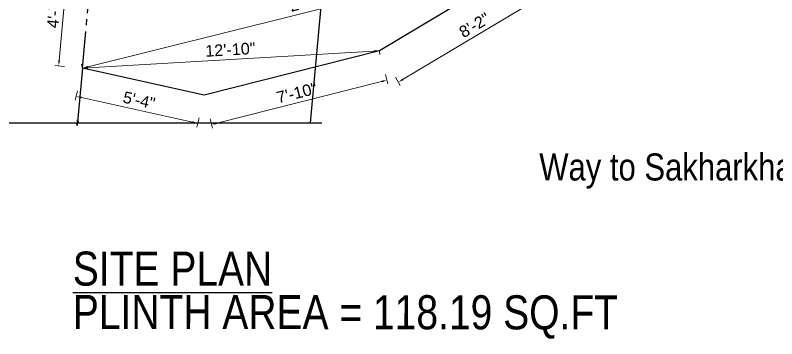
# Model space of a CAD drawing. Header units: inches. Extents: x 367408 to 422529, y -59171 to -41521.
# Drawn here: x 380750.7 to 381144.5, y -56388.3 to -56221 of the extents above; entities that cross this region are included whole.
import ezdxf

# ---------------------------------------------------------------- set-up
doc = ezdxf.new("R2010")
doc.units = ezdxf.units.IN
doc.header["$LTSCALE"] = 2
doc.header["$MEASUREMENT"] = 0
doc.header["$PDMODE"] = 34
doc.linetypes.add('CENTER2', pattern=[28.575, 19.05, -3.175, 3.175, -3.175])
doc.layers.get('0').update_dxf_attribs({"linetype": 'CONTINUOUS'})
doc.layers.get('DEFPOINTS').update_dxf_attribs({"color": 141, "linetype": 'CONTINUOUS'})
doc.layers.add('plan wall', color=7, linetype='CONTINUOUS')
doc.layers.add('steps', color=253, linetype='CONTINUOUS', lineweight=20)
doc.layers.add('WALL - A', color=1, linetype='CONTINUOUS', lineweight=40)
doc.styles.add('Lettring Text', font='arial.ttf')
doc.styles.get("Standard").update_dxf_attribs({"font": 'ARIALN.TTF'})
doc.dimstyles.new('Copy of Standard', dxfattribs={"dimtxt": 6, "dimasz": 2.875, "dimexe": 2, "dimexo": 4, "dimgap": 2, "dimtad": 1, "dimdec": 0, "dimrnd": 1, "dimzin": 0, "dimdsep": 46, "dimlunit": 4, "dimtxsty": 'Lettring Text', "dimcen": 0.1, "dimclrd": 7, "dimclre": 7, "dimclrt": 7, "dimazin": 0, "dimtfac": 0.645, "dimtdec": 0, "dimtmove": 1, "dimatfit": 0, "dimfxl": 3, "dimfxlon": 1, "dimtfillclr": 256, "dimtolj": 1, "dimtzin": 0, "dimlwd": -1, "dimlwe": -1, "dimarcsym": 2})

# ---------------------------------------------------------------- blocks, each defined once
blk = doc.blocks.new('*D781')
at = {"layer": 'DEFPOINTS', "color": 0, "ltscale": 0.5, "transparency": 16777216}
for p in [(381023.05, -56189.2), (380939.08, -56239.38), (380948.79, -56255.64)]:
    blk.add_point(p, dxfattribs=at)
at = {"layer": 'steps', "color": 7, "ltscale": 0.5, "transparency": 16777216}
for p, q in [((381031.23, -56202.88), (381033.8, -56207.18)), ((381030.3, -56206.93), (380951.26, -56254.17)), ((380947.26, -56253.07), (380949.82, -56257.36))]:
    blk.add_line(p, q, dxfattribs=at)
for points in [[(381030.06, -56206.52), (381030.55, -56207.34), (381032.77, -56205.46)], [(380951.02, -56253.75), (380951.51, -56254.58), (380948.79, -56255.64)]]:
    blk.add_solid(points, dxfattribs=at)
at = {"layer": 'steps', "color": 7, "ltscale": 0.5, "transparency": 16777216, "insert": (380988.19, -56226.2), "char_height": 6, "attachment_point": 5, "rotation": 30.8617, "style": 'Lettring Text'}
blk.add_mtext('\\A1;8\'-2"', dxfattribs=at)
blk = doc.blocks.new('*D782')
at = {"layer": 'DEFPOINTS', "color": 0, "ltscale": 0.5, "transparency": 16777216}
for p in [(380939.08, -56239.38), (380848.35, -56262.31), (380852.2, -56277.55)]:
    blk.add_point(p, dxfattribs=at)
at = {"layer": 'steps', "color": 7, "ltscale": 0.5, "transparency": 16777216}
for p, q in [((380940.14, -56255.33), (380854.99, -56276.85)), ((380942.2, -56251.71), (380943.42, -56256.56)), ((380851.46, -56274.64), (380852.69, -56279.49))]:
    blk.add_line(p, q, dxfattribs=at)
for points in [[(380940.03, -56254.86), (380940.26, -56255.79), (380942.93, -56254.62)], [(380854.87, -56276.38), (380855.1, -56277.31), (380852.2, -56277.55)]]:
    blk.add_solid(points, dxfattribs=at)
at = {"layer": 'steps', "color": 7, "ltscale": 0.5, "transparency": 16777216, "insert": (380896.32, -56261.18), "char_height": 6, "attachment_point": 5, "rotation": 14.1833, "style": 'Lettring Text'}
blk.add_mtext('\\A1;7\'-10"', dxfattribs=at)
blk = doc.blocks.new('*D783')
at = {"layer": 'DEFPOINTS', "color": 0, "ltscale": 0.5, "transparency": 16777216}
for p in [(380785.41, -56248.37), (380782.17, -56263.01), (380848.35, -56262.31)]:
    blk.add_point(p, dxfattribs=at)
at = {"layer": 'steps', "color": 7, "ltscale": 0.5, "transparency": 16777216}
for p, q in [((380782.81, -56260.08), (380781.73, -56264.96)), ((380842.3, -56276.33), (380784.97, -56263.63)), ((380845.75, -56274.03), (380844.67, -56278.91))]:
    blk.add_line(p, q, dxfattribs=at)
for points in [[(380785.08, -56263.16), (380784.87, -56264.1), (380782.17, -56263.01)], [(380842.4, -56275.86), (380842.19, -56276.8), (380845.1, -56276.95)]]:
    blk.add_solid(points, dxfattribs=at)
at = {"layer": 'steps', "color": 7, "ltscale": 0.5, "transparency": 16777216, "insert": (380814.73, -56265.05), "char_height": 6, "attachment_point": 5, "rotation": 347.5067, "style": 'Lettring Text'}
blk.add_mtext('\\A1;5\'-4"', dxfattribs=at)
blk = doc.blocks.new('*D784')
at = {"layer": 'DEFPOINTS', "color": 0, "ltscale": 0.5, "transparency": 16777216}
for p in [(380778.21, -56192.43), (380790.48, -56193.57), (380785.41, -56248.37)]:
    blk.add_point(p, dxfattribs=at)
at = {"layer": 'steps', "color": 7, "ltscale": 0.5, "transparency": 16777216}
for p, q in [((380781.2, -56192.71), (380776.22, -56192.25)), ((380773.41, -56244.37), (380777.94, -56195.3)), ((380776.13, -56247.51), (380771.15, -56247.05))]:
    blk.add_line(p, q, dxfattribs=at)
for points in [[(380777.47, -56195.25), (380778.42, -56195.34), (380778.21, -56192.43)], [(380772.93, -56244.32), (380773.88, -56244.41), (380773.14, -56247.23)]]:
    blk.add_solid(points, dxfattribs=at)
at = {"layer": 'steps', "color": 7, "ltscale": 0.5, "transparency": 16777216, "insert": (380770.7, -56219.37), "char_height": 6, "attachment_point": 5, "rotation": 84.718, "style": 'Lettring Text'}
blk.add_mtext('\\A1;4\'-7"', dxfattribs=at)
blk = doc.blocks.new('*D804')
at = {"layer": 'DEFPOINTS', "color": 0, "ltscale": 0.5, "transparency": 16777216}
for p in [(381023.05, -56189.2), (381023.05, -56189.2), (380785.41, -56248.37)]:
    blk.add_point(p, dxfattribs=at)
at = {"layer": 'steps', "color": 7, "ltscale": 0.5, "transparency": 16777216}
for p, q in [((381023.05, -56189.2), (381022.57, -56187.26)), ((380788.2, -56247.67), (381020.26, -56189.89)), ((380785.41, -56248.37), (380784.93, -56246.42))]:
    blk.add_line(p, q, dxfattribs=at)
for points in [[(381020.15, -56189.43), (381020.38, -56190.36), (381023.05, -56189.2)], [(380788.08, -56247.21), (380788.32, -56248.14), (380785.41, -56248.37)]]:
    blk.add_solid(points, dxfattribs=at)
at = {"layer": 'steps', "color": 7, "ltscale": 0.5, "transparency": 16777216, "insert": (380903.01, -56213.87), "char_height": 6, "attachment_point": 5, "rotation": 13.9809, "style": 'Lettring Text'}
blk.add_mtext('\\A1;20\'-5"', dxfattribs=at)
blk = doc.blocks.new('*D805')
at = {"layer": 'DEFPOINTS', "color": 0, "ltscale": 0.5, "transparency": 16777216}
for p in [(380939.08, -56239.38), (380785.41, -56248.37), (380785.41, -56248.37)]:
    blk.add_point(p, dxfattribs=at)
at = {"layer": 'steps', "color": 7, "ltscale": 0.5, "transparency": 16777216}
for p, q in [((380936.21, -56239.55), (380788.28, -56248.2)), ((380939.08, -56239.38), (380939.19, -56241.38)), ((380785.41, -56248.37), (380785.53, -56250.36))]:
    blk.add_line(p, q, dxfattribs=at)
for points in [[(380936.18, -56239.07), (380936.24, -56240.03), (380939.08, -56239.38)], [(380788.25, -56247.72), (380788.31, -56248.68), (380785.41, -56248.37)]]:
    blk.add_solid(points, dxfattribs=at)
at = {"layer": 'steps', "color": 7, "ltscale": 0.5, "transparency": 16777216, "insert": (380861.95, -56238.82), "char_height": 6, "attachment_point": 5, "rotation": 3.3463, "style": 'Lettring Text'}
blk.add_mtext('\\A1;12\'-10"', dxfattribs=at)

msp = doc.modelspace()

# ---------------------------------------------------------------- linework, layer by layer
at = {"ltscale": 0.5}
for p, q in [((381023.05, -56189.2), (380939.08, -56239.38)), ((380939.08, -56239.38), (380848.35, -56262.31)), ((380785.41, -56248.37), (380782.67, -56278.04)), ((380848.35, -56262.31), (380785.41, -56248.37))]:
    msp.add_line(p, q, dxfattribs=at)
msp.add_lwpolyline([(380903.31, -56276.61), (380911.15, -56191.84), (380906.37, -56152.46), (380913.47, -56093.64), (380896.33, -56059.31), (380906.25, -56005.75), (380912.73, -55910.75), (380883.18, -55820.04)], dxfattribs=at)
at = {"linetype": 'Continuous', "ltscale": 0.5}
msp.add_lwpolyline([(380656.29, -56276.61), (380782.2, -56276.61), (380782.67, -56278.06), (380782.92, -56275.17), (380783.45, -56276.61), (380909.31, -56276.61)], dxfattribs=at)
at = {"layer": 'WALL - A', "linetype": 'CENTER2', "lineweight": -3, "ltscale": 0.5}
msp.add_line((380785.41, -56248.37), (380790.48, -56193.57), dxfattribs=at)

# ---------------------------------------------------------------- texts
at = {"color": 7, "linetype": 'ByBlock', "lineweight": 5, "insert": (381145.62, -56301.6), "char_height": 14, "width": 235.547, "attachment_point": 5}
msp.add_mtext('Way to Sakharkhande patali sadak', dxfattribs=at)
at = {"layer": 'plan wall', "ltscale": 3, "char_height": 17.6118, "attachment_point": 7, "rotation": 359.9411}
for s, insert in [('{\\LSITE PLAN}', (380780.44, -56361.1)), ('PLINTH AREA = 118.19 SQ.FT', (380780.44, -56388.08))]:
    msp.add_mtext(s, dxfattribs=dict(at, insert=insert))

# ---------------------------------------------------------------- dimensions: what is measured, and where the dimension line sits
at = {"layer": 'steps', "ltscale": 0.5}
for p1, p2, distance, picture, middle in [((380785.41, -56248.37), (381023.05, -56189.2), 0, '*D804', (380903.01, -56213.87)), ((380785.41, -56248.37), (380790.48, -56193.57), 12.32, '*D784', (380770.7, -56219.37)), ((381023.05, -56189.2), (380939.08, -56239.38), 18.94, '*D781', (380988.19, -56226.2)), ((380939.08, -56239.38), (380785.41, -56248.37), 0, '*D805', (380861.95, -56238.82)), ((380939.08, -56239.38), (380848.35, -56262.31), 15.72, '*D782', (380896.32, -56261.18)), ((380848.35, -56262.31), (380785.41, -56248.37), 15, '*D783', (380814.73, -56265.05))]:
    dim = msp.add_aligned_dim(p1=p1, p2=p2, distance=distance, dimstyle='Copy of Standard', dxfattribs=at)
    dim.commit()
    dim.dimension.update_dxf_attribs({"geometry": picture, "text_midpoint": middle})

doc.saveas('drawing.dxf')
